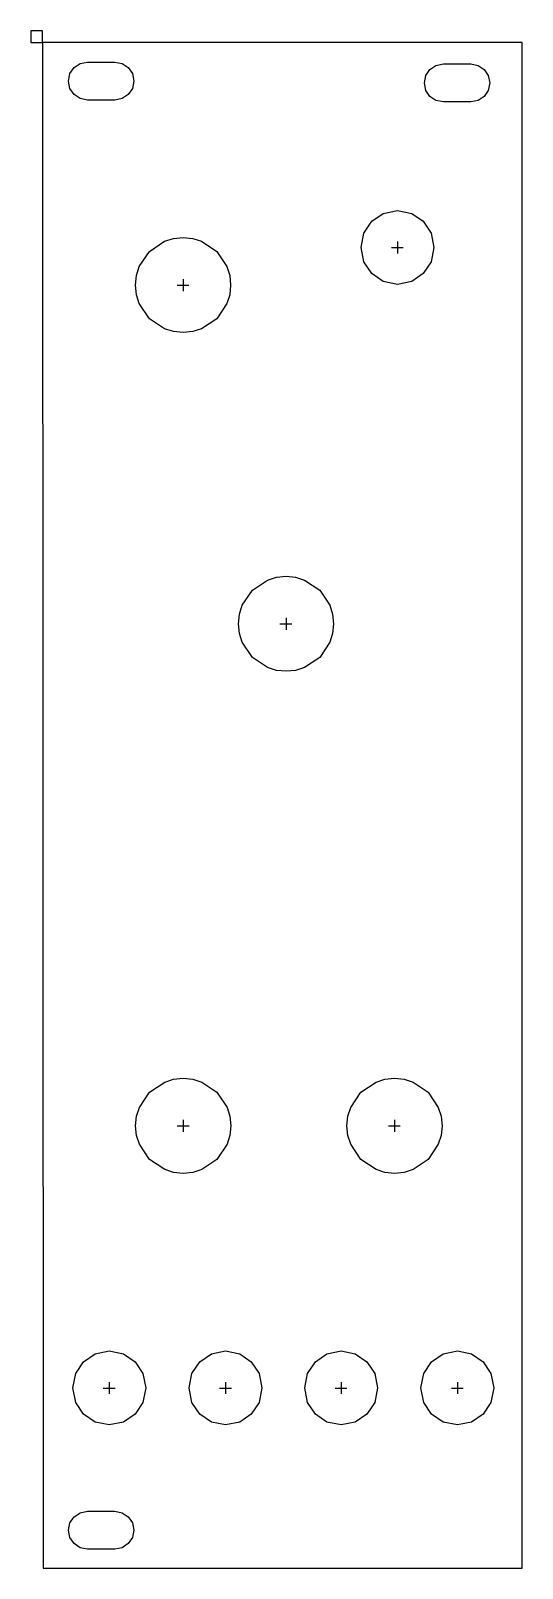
# Model space of a CAD drawing. Extents: x 0 to 41, y 1 to 130.
import ezdxf

# ---------------------------------------------------------------- set-up
doc = ezdxf.new("R2010")
doc.units = 0

msp = doc.modelspace()

# ---------------------------------------------------------------- linework, layer by layer
at = {"layer": 'Layer 1'}
for p, q in [((1.00015, 129.998), (-0.000011, 129.998)), ((-0.000011, 129.998), (-0.000011, 128.998)), ((1.00015, 129.998), (-0.000011, 129.998)), ((-0.000011, 129.998), (-0.000011, 128.998)), ((1.00015, 128.998), (1.00015, 129.998)), ((1.00015, 128.998), (1.00015, 129.998)), ((-0.000011, 128.998), (1.00015, 128.998)), ((-0.000011, 128.998), (1.00015, 128.998)), ((41.3571, 128.998), (1.00009, 128.998)), ((1.00009, 128.998), (1.05091, 0.534)), ((41.3571, 0.534), (41.3571, 128.998)), ((3.301107, 126.38698), (3.643158, 126.895559)), ((3.643158, 126.895559), (4.151697, 127.237726)), ((4.151697, 127.237726), (4.77637, 127.363)), ((4.77637, 127.363), (7.07703, 127.363)), ((4.77637, 127.363), (4.77637, 127.363)), ((7.07703, 127.363), (7.701106, 127.237737)), ((7.701106, 127.237737), (8.209712, 126.895562)), ((8.209712, 126.895562), (8.552094, 126.386899)), ((33.589191, 126.733559), (34.09774, 127.075726)), ((34.09774, 127.075726), (34.7224, 127.201)), ((34.7224, 127.201), (37.0231, 127.201)), ((34.7224, 127.201), (34.7224, 127.201)), ((37.0231, 127.201), (37.647176, 127.075737)), ((37.647176, 127.075737), (38.155782, 126.733562)), ((3.1759, 125.76247), (3.301107, 126.38698)), ((3.301107, 125.138544), (3.1759, 125.76247)), ((8.552094, 126.386899), (8.6775, 125.76217)), ((8.6775, 125.76217), (8.552094, 125.138243)), ((33.12193, 125.60047), (33.24713, 126.22498)), ((33.247137, 124.976544), (33.12193, 125.60047)), ((33.24713, 126.22498), (33.589191, 126.733559)), ((38.155782, 126.733562), (38.498164, 126.224899)), ((38.498164, 126.224899), (38.62357, 125.60017)), ((38.62357, 125.60017), (38.498164, 124.976243)), ((3.643159, 124.629922), (3.301107, 125.138544)), ((4.151698, 124.287456), (3.643159, 124.629922)), ((4.77637, 124.162), (4.151698, 124.287456)), ((7.701104, 124.287155), (7.07703, 124.1617)), ((8.20971, 124.62962), (7.701104, 124.287155)), ((8.552094, 125.138243), (8.20971, 124.62962)), ((33.589189, 124.467922), (33.247137, 124.976544)), ((34.097728, 124.125456), (33.589189, 124.467922)), ((38.15578, 124.46762), (37.647174, 124.125155)), ((38.498164, 124.976243), (38.15578, 124.46762)), ((7.07703, 124.1617), (4.77637, 124.162)), ((34.7224, 124), (34.097728, 124.125456)), ((37.0231, 123.9997), (34.7224, 124)), ((37.647174, 124.125155), (37.0231, 123.9997)), ((28.035998, 112.961553), (28.693078, 113.952535)), ((28.693078, 113.952535), (29.667583, 114.620665)), ((29.667583, 114.620665), (30.86082, 114.86566)), ((30.86082, 114.86566), (32.054201, 114.620825)), ((32.054201, 114.620825), (33.02869, 113.952708)), ((33.02869, 113.952708), (33.685689, 112.961651)), ((27.79504, 111.748), (28.035998, 112.961553)), ((33.685689, 112.961651), (33.9266, 111.748)), ((9.132245, 110.136797), (9.99025, 111.408755)), ((9.99025, 111.408755), (11.262225, 112.266676)), ((11.262225, 112.266676), (12.013045, 112.499997)), ((12.013045, 112.499997), (12.81887, 112.58136)), ((12.81887, 112.58136), (13.624813, 112.499997)), ((13.624813, 112.499997), (14.375722, 112.266674)), ((14.375722, 112.266674), (15.6478, 111.408751)), ((15.6478, 111.408751), (16.505841, 110.136793)), ((28.035998, 110.53465), (27.79504, 111.748)), ((30.3509, 111.746), (31.3514, 111.746)), ((30.8622, 112.248), (30.8622, 111.248)), ((33.9266, 111.748), (33.685691, 110.534654)), ((33.9266, 111.748), (33.9266, 111.748)), ((8.898888, 109.385928), (9.132245, 110.136797)), ((16.505841, 110.136793), (16.739202, 109.385925)), ((28.693078, 109.543771), (28.035998, 110.53465)), ((33.685691, 110.534654), (33.028694, 109.543775)), ((8.81751, 108.58), (8.898888, 109.385928)), ((12.8175, 109.083), (12.8175, 108.082)), ((16.739202, 109.385925), (16.82058, 108.58)), ((29.667583, 108.87568), (28.693078, 109.543771)), ((30.86082, 108.63069), (29.667583, 108.87568)), ((32.054205, 108.875681), (30.86082, 108.63069)), ((33.028694, 109.543775), (32.054205, 108.875681)), ((8.898886, 107.774102), (8.81751, 108.58)), ((8.81751, 108.58), (8.81751, 108.58)), ((9.132241, 107.023192), (8.898886, 107.774102)), ((12.3063, 108.581), (13.3068, 108.581)), ((16.739202, 107.77416), (16.50584, 107.0233)), ((16.82058, 108.58), (16.739202, 107.77416)), ((9.990239, 105.751036), (9.132241, 107.023192)), ((16.50584, 107.0233), (15.647796, 105.751205)), ((11.262212, 104.892935), (9.990239, 105.751036)), ((12.013036, 104.659593), (11.262212, 104.892935)), ((14.375717, 104.89308), (13.624811, 104.659683)), ((15.647796, 105.751205), (14.375717, 104.89308)), ((12.81887, 104.57829), (12.013036, 104.659593)), ((13.624811, 104.659683), (12.81887, 104.57829)), ((17.797591, 81.618798), (18.655721, 82.89076)), ((18.655721, 82.89076), (19.927823, 83.748684)), ((19.927823, 83.748684), (20.678686, 83.982007)), ((20.678686, 83.982007), (21.48453, 84.06337)), ((21.48453, 84.06337), (22.290358, 83.982007)), ((22.290358, 83.982007), (23.041181, 83.748684)), ((23.041181, 83.748684), (24.313159, 82.89076)), ((24.313159, 82.89076), (25.171165, 81.618798)), ((17.564193, 80.867929), (17.797591, 81.618798)), ((25.171165, 81.618798), (25.404522, 80.867929)), ((17.4828, 80.062), (17.564193, 80.867929)), ((21.4829, 80.5633), (21.4829, 79.5631)), ((25.404522, 80.867929), (25.4859, 80.062)), ((17.564194, 79.256172), (17.4828, 80.062)), ((17.4828, 80.062), (17.4828, 80.062)), ((17.797594, 78.505318), (17.564194, 79.256172)), ((20.9717, 80.061), (21.9719, 80.061)), ((25.404522, 79.256156), (25.171165, 78.505293)), ((25.4859, 80.062), (25.404522, 79.256156)), ((18.655729, 77.233221), (17.797594, 78.505318)), ((25.171165, 78.505293), (24.313159, 77.233191)), ((19.927831, 76.375081), (18.655729, 77.233221)), ((24.313159, 77.233191), (23.041181, 76.375061)), ((20.678692, 76.141674), (19.927831, 76.375081)), ((21.48453, 76.06027), (20.678692, 76.141674)), ((22.290358, 76.141663), (21.48453, 76.06027)), ((23.041181, 76.375061), (22.290358, 76.141663)), ((9.999885, 40.615955), (11.27198, 41.473876)), ((11.27198, 41.473876), (12.02284, 41.707197)), ((12.02284, 41.707197), (12.82868, 41.78856)), ((12.82868, 41.78856), (13.634505, 41.707197)), ((13.634505, 41.707197), (14.385325, 41.473874)), ((14.385325, 41.473874), (15.6573, 40.615951)), ((27.781515, 40.615955), (29.05361, 41.473876)), ((29.05361, 41.473876), (29.80447, 41.707197)), ((29.80447, 41.707197), (30.61031, 41.78856)), ((30.61031, 41.78856), (31.416135, 41.707197)), ((31.416135, 41.707197), (32.166955, 41.473874)), ((32.166955, 41.473874), (33.43893, 40.615951)), ((9.14176, 39.343997), (9.999885, 40.615955)), ((15.6573, 40.615951), (16.515305, 39.343993)), ((26.92339, 39.343997), (27.781515, 40.615955)), ((33.43893, 40.615951), (34.296935, 39.343993)), ((8.908363, 38.593128), (9.14176, 39.343997)), ((16.515305, 39.343993), (16.748662, 38.593125)), ((26.689993, 38.593128), (26.92339, 39.343997)), ((34.296935, 39.343993), (34.530293, 38.593125)), ((8.82697, 37.7872), (8.908363, 38.593128)), ((8.908361, 36.981372), (8.82697, 37.7872)), ((8.82697, 37.7872), (8.82697, 37.7872)), ((12.316, 37.788), (13.3162, 37.788)), ((12.8271, 38.2904), (12.8271, 37.2902)), ((16.748662, 38.593125), (16.83004, 37.7872)), ((16.83004, 37.7872), (16.748662, 36.98136)), ((26.6086, 37.7872), (26.689993, 38.593128)), ((26.689994, 36.981372), (26.6086, 37.7872)), ((26.6086, 37.7872), (26.6086, 37.7872)), ((30.0976, 37.788), (31.0978, 37.788)), ((30.6087, 38.2904), (30.6087, 37.2902)), ((34.530293, 38.593125), (34.61167, 37.7872)), ((34.61167, 37.7872), (34.530293, 36.98136)), ((9.141754, 36.230519), (8.908361, 36.981372)), ((16.748662, 36.98136), (16.515305, 36.2305)), ((26.923394, 36.230519), (26.689994, 36.981372)), ((34.530293, 36.98136), (34.296935, 36.2305)), ((9.99987, 34.958424), (9.141754, 36.230519)), ((11.271963, 34.10029), (9.99987, 34.958424)), ((15.6573, 34.958405), (14.385325, 34.10028)), ((16.515305, 36.2305), (15.6573, 34.958405)), ((27.781526, 34.958424), (26.923394, 36.230519)), ((29.053623, 34.10029), (27.781526, 34.958424)), ((33.43893, 34.958405), (32.166955, 34.10028)), ((34.296935, 36.2305), (33.43893, 34.958405)), ((12.022828, 33.866887), (11.271963, 34.10029)), ((12.82868, 33.78549), (12.022828, 33.866887)), ((13.634505, 33.866883), (12.82868, 33.78549)), ((14.385325, 34.10028), (13.634505, 33.866883)), ((29.804479, 33.866887), (29.053623, 34.10029)), ((30.61031, 33.78549), (29.804479, 33.866887)), ((31.416135, 33.866883), (30.61031, 33.78549)), ((32.166955, 34.10028), (31.416135, 33.866883)), ((4.438367, 17.918225), (5.412873, 18.586319)), ((5.412873, 18.586319), (6.60611, 18.83131)), ((6.60611, 18.83131), (7.799495, 18.586312)), ((7.799495, 18.586312), (8.773984, 17.918214)), ((14.224077, 17.918225), (15.198583, 18.586319)), ((15.198583, 18.586319), (16.39182, 18.83131)), ((16.39182, 18.83131), (17.585201, 18.586312)), ((17.585201, 18.586312), (18.55969, 17.918214)), ((23.947178, 17.918225), (24.921683, 18.586319)), ((24.921683, 18.586319), (26.11492, 18.83131)), ((26.11492, 18.83131), (27.308174, 18.586312)), ((27.308174, 18.586312), (28.282678, 17.918214)), ((33.734946, 17.918225), (34.709435, 18.586319)), ((34.709435, 18.586319), (35.90282, 18.83131)), ((35.90282, 18.83131), (37.096074, 18.586312)), ((37.096074, 18.586312), (38.070577, 17.918214)), ((3.54033, 15.714), (3.781288, 16.927346)), ((3.781288, 16.927346), (4.438367, 17.918225)), ((8.773984, 17.918214), (9.430981, 16.927336)), ((9.430981, 16.927336), (9.67189, 15.714)), ((13.32604, 15.714), (13.566998, 16.927346)), ((13.566998, 16.927346), (14.224077, 17.918225)), ((18.55969, 17.918214), (19.216689, 16.927336)), ((19.216689, 16.927336), (19.4576, 15.714)), ((23.04914, 15.714), (23.290098, 16.927346)), ((23.290098, 16.927346), (23.947178, 17.918225)), ((28.282678, 17.918214), (28.939747, 16.927336)), ((28.939747, 16.927336), (29.1807, 15.714)), ((32.83704, 15.714), (33.077949, 16.927346)), ((33.077949, 16.927346), (33.734946, 17.918225)), ((38.070577, 17.918214), (38.727647, 16.927336)), ((38.727647, 16.927336), (38.9686, 15.714)), ((3.781288, 14.500502), (3.54033, 15.714)), ((6.09617, 15.711), (7.09669, 15.711)), ((6.60748, 16.214), (6.60748, 15.2135)), ((9.67189, 15.714), (9.430981, 14.500502)), ((9.67189, 15.714), (9.67189, 15.714)), ((13.566998, 14.500502), (13.32604, 15.714)), ((15.8819, 15.711), (16.8824, 15.711)), ((16.393, 16.214), (16.393, 15.2135)), ((19.4576, 15.714), (19.216691, 14.500502)), ((19.4576, 15.714), (19.4576, 15.714)), ((23.290098, 14.500502), (23.04914, 15.714)), ((25.605, 15.711), (26.6052, 15.711)), ((26.1161, 16.214), (26.1161, 15.2135)), ((29.1807, 15.714), (28.939742, 14.500502)), ((29.1807, 15.714), (29.1807, 15.714)), ((33.077949, 14.500502), (32.83704, 15.714)), ((35.3929, 15.711), (36.3931, 15.711)), ((35.904, 16.214), (35.904, 15.2135)), ((38.9686, 15.714), (38.727642, 14.500502)), ((38.9686, 15.714), (38.9686, 15.714)), ((4.438367, 13.50964), (3.781288, 14.500502)), ((9.430981, 14.500502), (8.773984, 13.50964)), ((14.224077, 13.50964), (13.566998, 14.500502)), ((19.216691, 14.500502), (18.559694, 13.50964)), ((23.947178, 13.50964), (23.290098, 14.500502)), ((28.939742, 14.500502), (28.282663, 13.50964)), ((33.734946, 13.50964), (33.077949, 14.500502)), ((38.727642, 14.500502), (38.070562, 13.50964)), ((5.412873, 12.84163), (4.438367, 13.50964)), ((8.773984, 13.50964), (7.799495, 12.84163)), ((15.198583, 12.84163), (14.224077, 13.50964)), ((18.559694, 13.50964), (17.585205, 12.84163)), ((24.921683, 12.84163), (23.947178, 13.50964)), ((28.282663, 13.50964), (27.308157, 12.84163)), ((34.709435, 12.84163), (33.734946, 13.50964)), ((38.070562, 13.50964), (37.096057, 12.84163)), ((6.60611, 12.59669), (5.412873, 12.84163)), ((7.799495, 12.84163), (6.60611, 12.59669)), ((16.39182, 12.59669), (15.198583, 12.84163)), ((17.585205, 12.84163), (16.39182, 12.59669)), ((26.11492, 12.59669), (24.921683, 12.84163)), ((27.308157, 12.84163), (26.11492, 12.59669)), ((35.90282, 12.59669), (34.709435, 12.84163)), ((37.096057, 12.84163), (35.90282, 12.59669)), ((3.643158, 4.870563), (4.151697, 5.212737)), ((4.151697, 5.212737), (4.77637, 5.338)), ((4.77637, 5.338), (7.07703, 5.338)), ((4.77637, 5.338), (4.77637, 5.338)), ((7.07703, 5.338), (7.701106, 5.212737)), ((7.701106, 5.212737), (8.209712, 4.870563)), ((3.1759, 3.73717), (3.301107, 4.361899)), ((3.301107, 4.361899), (3.643158, 4.870563)), ((8.209712, 4.870563), (8.552094, 4.361899)), ((8.552094, 4.361899), (8.6775, 3.73717)), ((3.301107, 3.113244), (3.1759, 3.73717)), ((3.643159, 2.604622), (3.301107, 3.113244)), ((4.151698, 2.262156), (3.643159, 2.604622)), ((8.20971, 2.604621), (7.701104, 2.262156)), ((8.552094, 3.113243), (8.20971, 2.604621)), ((8.6775, 3.73717), (8.552094, 3.113243)), ((4.77637, 2.1367), (4.151698, 2.262156)), ((7.07703, 2.1367), (4.77637, 2.1367)), ((7.701104, 2.262156), (7.07703, 2.1367)), ((1.05091, 0.534), (41.3571, 0.534))]:
    msp.add_line(p, q, dxfattribs=at)

doc.saveas('drawing.dxf')
